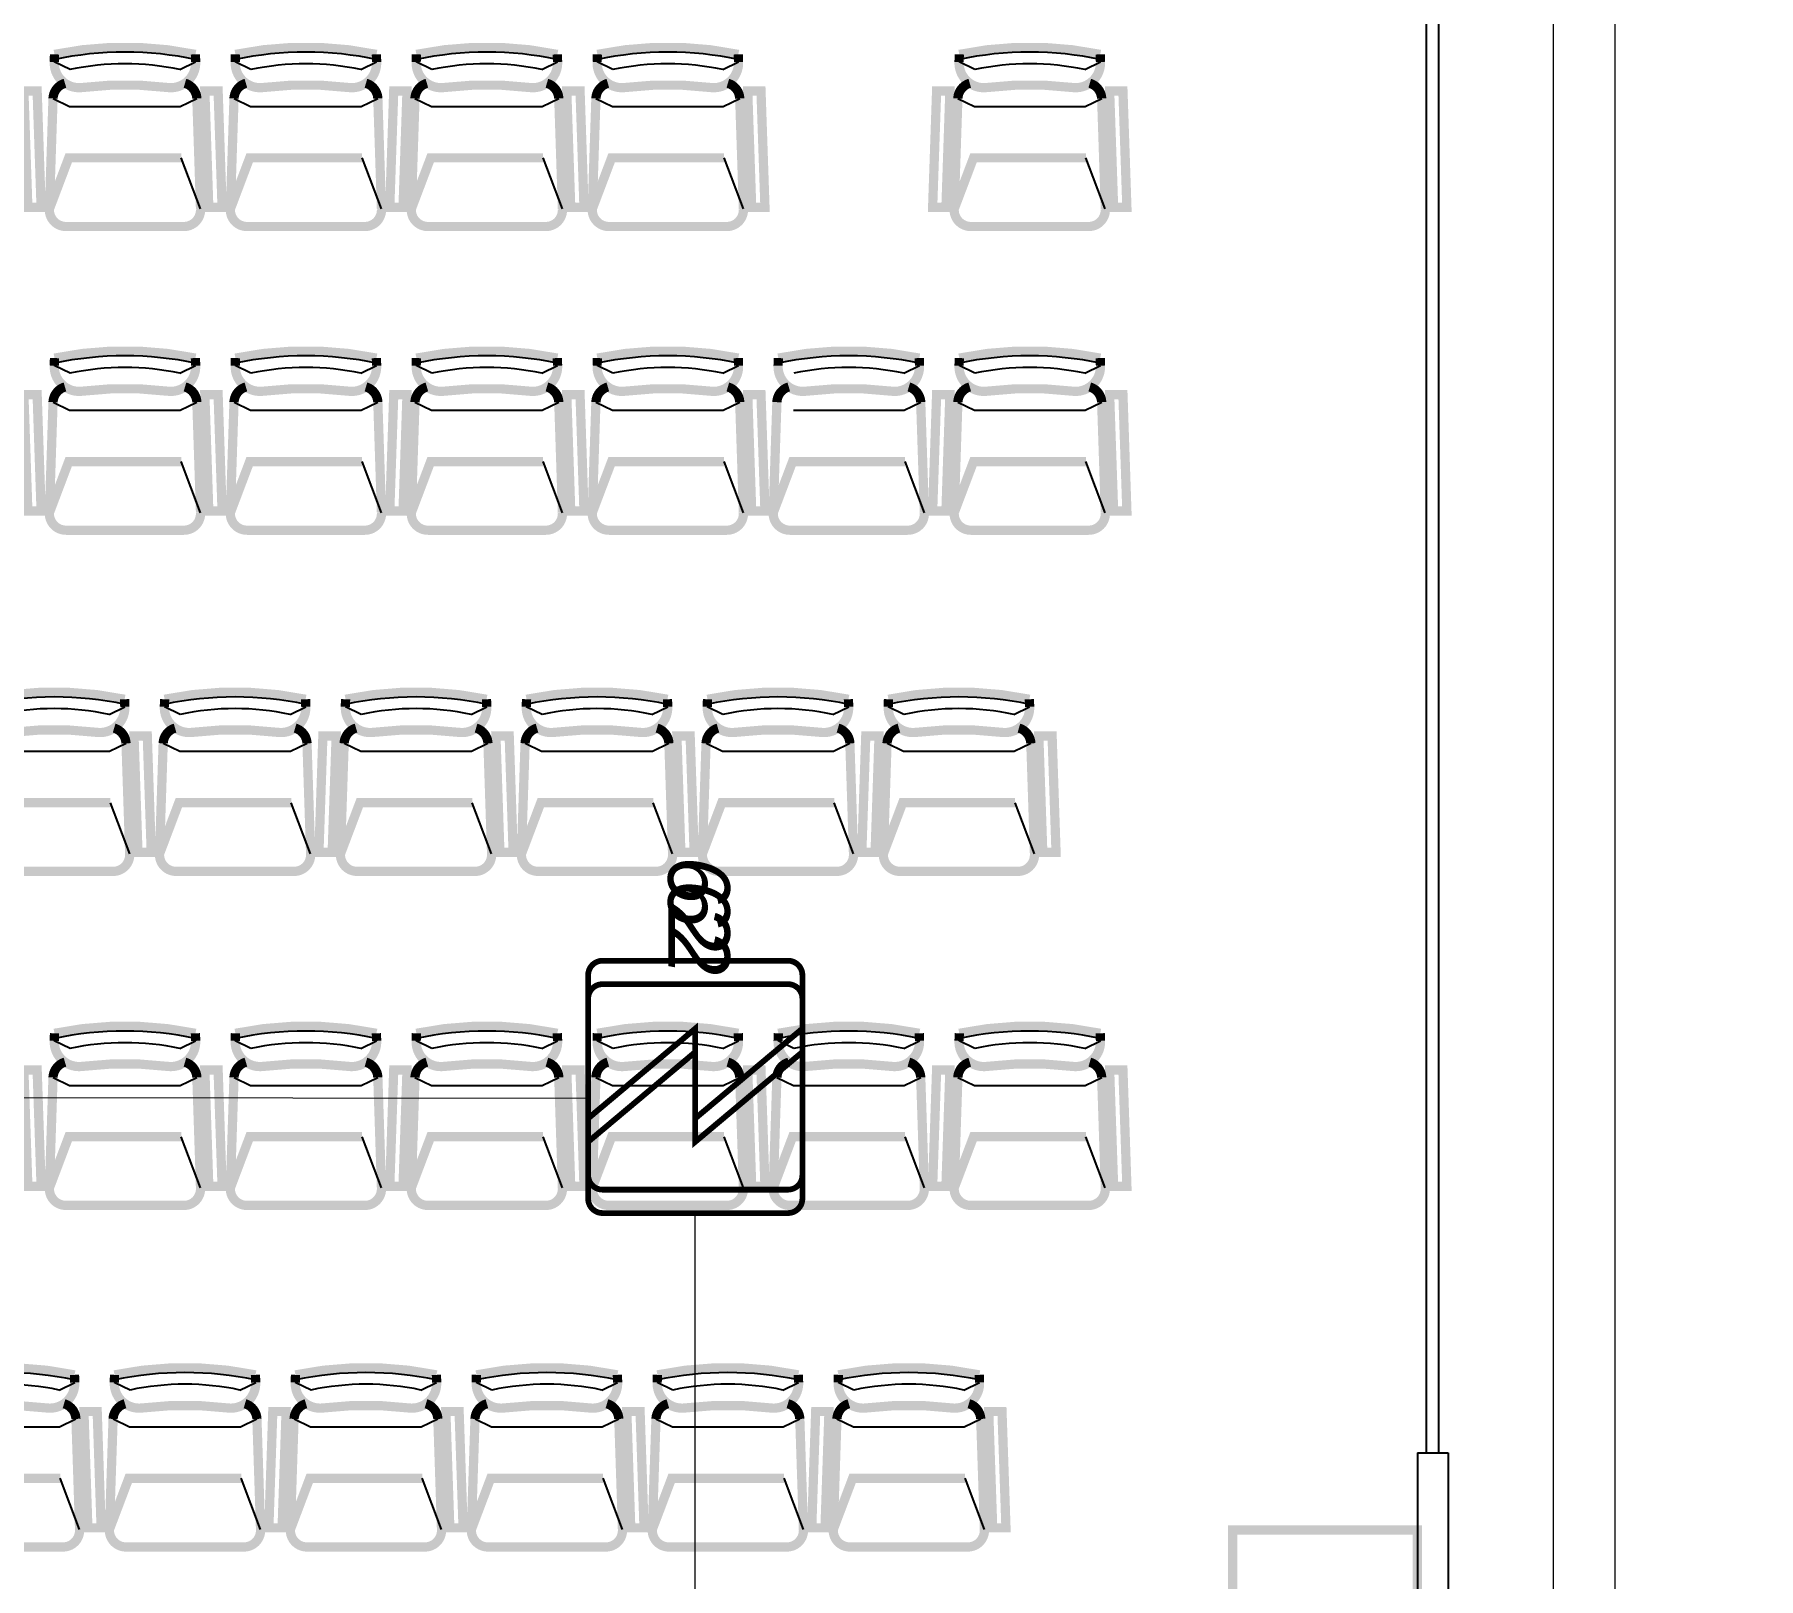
# Model space of a CAD drawing. Header units: metres. Extents: x -331 to 2982, y 362 to 2539.
# Drawn here: x 2826.11 to 2831.71, y 1307.78 to 1312.79 of the extents above; entities that cross this region are included whole.
import ezdxf

# ---------------------------------------------------------------- set-up
doc = ezdxf.new("R2010")
doc.units = ezdxf.units.M
for name, color, linetype in [('DET. FUMAÇA', 1, 'Continuous'), ('Div', 251, 'Continuous'), ('Pis', 251, 'Continuous')]:
    doc.layers.add(name, color=color, linetype=linetype)
doc.styles.get("Standard").update_dxf_attribs({"font": 'arial.ttf', "height": 0.3})

# ---------------------------------------------------------------- blocks, each defined once
blk = doc.blocks.new('Detector de fumaça')
at = {"layer": 'DET. FUMAÇA', "linetype": 'Continuous', "lineweight": 15, "const_width": 0.0187}
blk.add_lwpolyline([(774.5995, 539.8158), (775.2491, 539.8158, -0.414214), (775.2958, 539.769), (775.2958, 539.1669, -0.414214), (775.2491, 539.1202), (774.5995, 539.1202, -0.414214), (774.5527, 539.1669), (774.5527, 539.769, -0.414214)], format="xyb", close=True, dxfattribs=at)
blk.add_lwpolyline([(774.773, 539.8158), (775.0645, 539.468), (774.773, 539.468), (775.0645, 539.1202)], dxfattribs=at)

msp = doc.modelspace()

# ---------------------------------------------------------------- linework, layer by layer
at = {"layer": 'Div', "color": 230, "linetype": 'Continuous', "lineweight": 0}
msp.add_line((2831.0418, 1314.8677), (2831.0418, 1294.4249), dxfattribs=at)
at = {"layer": 'Div', "lineweight": 0, "ltscale": 0.8}
for p, q in [((2830.6311, 1308.1851), (2830.6311, 1314.3851)), ((2830.6711, 1308.1851), (2830.6711, 1314.3851))]:
    msp.add_line(p, q, dxfattribs=at)
at = {"layer": 'Div', "color": 150, "linetype": 'Continuous', "lineweight": 0}
for p, q in [((2827.9086, 1309.3355), (2819.8266, 1309.3441)), ((2828.2564, 1301.1962), (2828.2564, 1308.964))]:
    msp.add_line(p, q, dxfattribs=at)
at = {"layer": 'Div', "color": 230, "linetype": 'Continuous', "lineweight": 0}
msp.add_lwpolyline([(2795.5963, 1368.6345), (2795.5963, 1316.2527, 0.414214), (2796.5963, 1315.2527), (2807.3206, 1315.2527, -0.414214), (2808.3206, 1314.2527), (2808.3206, 1294.4249, 0.443123), (2809.3206, 1293.4249), (2817.5012, 1293.4249, 0.444595), (2818.5002, 1294.4249), (2818.5012, 1314.8677, -0.414214), (2819.7012, 1316.0677), (2830.0418, 1316.0677, -0.414214), (2831.2418, 1314.8677), (2831.2418, 1294.4249, 0.414214), (2832.2418, 1293.4249), (2856.0437, 1293.4249, 0.414214), (2857.0437, 1294.4249), (2857.0437, 1313.5633, 0.414214), (2856.0437, 1314.5633), (2838.915, 1314.5633, -0.414214), (2837.915, 1315.5633), (2837.915, 1388.9544, 0.414214)], format="xyb", dxfattribs=at)
at = {"layer": 'Pis'}
for p, q in [((2830.6311, 1308.1851), (2830.6311, 1314.3851)), ((2830.6711, 1308.1851), (2830.6711, 1314.3851)), ((2826.2262, 1312.6762), (2826.175, 1312.7007)), ((2826.5831, 1312.6762), (2826.6342, 1312.7007)), ((2826.8137, 1312.6762), (2826.7626, 1312.7007)), ((2827.1707, 1312.6762), (2827.2218, 1312.7007)), ((2827.4013, 1312.6762), (2827.3502, 1312.7007)), ((2827.7582, 1312.6762), (2827.8094, 1312.7007)), ((2827.9889, 1312.6762), (2827.9377, 1312.7007)), ((2828.3458, 1312.6762), (2828.3969, 1312.7007)), ((2829.164, 1312.6762), (2829.1129, 1312.7007)), ((2829.521, 1312.6762), (2829.5721, 1312.7007)), ((2826.1711, 1312.5822), (2826.2249, 1312.5564)), ((2826.2249, 1312.5564), (2826.5844, 1312.5564)), ((2826.5844, 1312.5564), (2826.6381, 1312.5822)), ((2826.7587, 1312.5822), (2826.8124, 1312.5564)), ((2826.8124, 1312.5564), (2827.1719, 1312.5564)), ((2827.1719, 1312.5564), (2827.2257, 1312.5822)), ((2827.3463, 1312.5822), (2827.4, 1312.5564)), ((2827.4, 1312.5564), (2827.7595, 1312.5564)), ((2827.7595, 1312.5564), (2827.8133, 1312.5822)), ((2827.9338, 1312.5822), (2827.9876, 1312.5564)), ((2827.9876, 1312.5564), (2828.3471, 1312.5564)), ((2828.3471, 1312.5564), (2828.4008, 1312.5822)), ((2829.109, 1312.5822), (2829.1627, 1312.5564)), ((2829.1627, 1312.5564), (2829.5222, 1312.5564)), ((2829.5222, 1312.5564), (2829.576, 1312.5822)), ((2826.65, 1312.2235), (2826.5872, 1312.3895)), ((2827.2375, 1312.2235), (2827.1747, 1312.3895)), ((2827.8251, 1312.2235), (2827.7623, 1312.3895)), ((2828.4127, 1312.2235), (2828.3499, 1312.3895)), ((2829.5878, 1312.2235), (2829.525, 1312.3895)), ((2826.2262, 1311.6903), (2826.175, 1311.7149)), ((2826.5831, 1311.6903), (2826.6342, 1311.7149)), ((2826.8137, 1311.6903), (2826.7626, 1311.7149)), ((2827.1707, 1311.6903), (2827.2218, 1311.7149)), ((2827.4013, 1311.6903), (2827.3502, 1311.7149)), ((2827.7582, 1311.6903), (2827.8094, 1311.7149)), ((2827.9889, 1311.6903), (2827.9377, 1311.7149)), ((2828.3458, 1311.6903), (2828.3969, 1311.7149)), ((2828.9334, 1311.6903), (2828.9845, 1311.7149)), ((2829.164, 1311.6903), (2829.1129, 1311.7149)), ((2829.521, 1311.6903), (2829.5721, 1311.7149)), ((2826.1711, 1311.5964), (2826.2249, 1311.5705)), ((2826.5844, 1311.5705), (2826.6381, 1311.5964)), ((2826.7587, 1311.5964), (2826.8124, 1311.5705)), ((2827.1719, 1311.5705), (2827.2257, 1311.5964)), ((2827.3463, 1311.5964), (2827.4, 1311.5705)), ((2827.7595, 1311.5705), (2827.8133, 1311.5964)), ((2827.9338, 1311.5964), (2827.9876, 1311.5705)), ((2828.3471, 1311.5705), (2828.4008, 1311.5964)), ((2828.9347, 1311.5705), (2828.9884, 1311.5964)), ((2829.109, 1311.5964), (2829.1627, 1311.5705)), ((2829.5222, 1311.5705), (2829.576, 1311.5964)), ((2826.2249, 1311.5705), (2826.5844, 1311.5705)), ((2826.8124, 1311.5705), (2827.1719, 1311.5705)), ((2827.4, 1311.5705), (2827.7595, 1311.5705)), ((2827.9876, 1311.5705), (2828.3471, 1311.5705)), ((2828.5752, 1311.5705), (2828.9347, 1311.5705)), ((2829.1627, 1311.5705), (2829.5222, 1311.5705)), ((2826.65, 1311.2376), (2826.5872, 1311.4036)), ((2827.2375, 1311.2376), (2827.1747, 1311.4036)), ((2827.8251, 1311.2376), (2827.7623, 1311.4036)), ((2828.4127, 1311.2376), (2828.3499, 1311.4036)), ((2829.0002, 1311.2376), (2828.9375, 1311.4036)), ((2829.5878, 1311.2376), (2829.525, 1311.4036)), ((2826.3531, 1310.5828), (2826.4042, 1310.6074)), ((2826.5837, 1310.5828), (2826.5326, 1310.6074)), ((2826.9407, 1310.5828), (2826.9918, 1310.6074)), ((2827.1713, 1310.5828), (2827.1202, 1310.6074)), ((2827.5282, 1310.5828), (2827.5794, 1310.6074)), ((2827.7589, 1310.5828), (2827.7077, 1310.6074)), ((2828.1158, 1310.5828), (2828.1669, 1310.6074)), ((2828.3464, 1310.5828), (2828.2953, 1310.6074)), ((2828.7034, 1310.5828), (2828.7545, 1310.6074)), ((2828.934, 1310.5828), (2828.8829, 1310.6074)), ((2829.291, 1310.5828), (2829.3421, 1310.6074)), ((2825.9949, 1310.463), (2826.3544, 1310.463)), ((2826.3544, 1310.463), (2826.4081, 1310.4889)), ((2826.5287, 1310.4889), (2826.5824, 1310.463)), ((2826.5824, 1310.463), (2826.9419, 1310.463)), ((2826.9419, 1310.463), (2826.9957, 1310.4889)), ((2827.1163, 1310.4889), (2827.17, 1310.463)), ((2827.17, 1310.463), (2827.5295, 1310.463)), ((2827.5295, 1310.463), (2827.5833, 1310.4889)), ((2827.7038, 1310.4889), (2827.7576, 1310.463)), ((2827.7576, 1310.463), (2828.1171, 1310.463)), ((2828.1171, 1310.463), (2828.1708, 1310.4889)), ((2828.2914, 1310.4889), (2828.3452, 1310.463)), ((2828.3452, 1310.463), (2828.7047, 1310.463)), ((2828.7047, 1310.463), (2828.7584, 1310.4889)), ((2828.879, 1310.4889), (2828.9327, 1310.463)), ((2828.9327, 1310.463), (2829.2922, 1310.463)), ((2829.2922, 1310.463), (2829.346, 1310.4889)), ((2826.42, 1310.1301), (2826.3572, 1310.2961)), ((2827.0075, 1310.1301), (2826.9447, 1310.2961)), ((2827.5951, 1310.1301), (2827.5323, 1310.2961)), ((2828.1827, 1310.1301), (2828.1199, 1310.2961)), ((2828.7702, 1310.1301), (2828.7075, 1310.2961)), ((2829.3578, 1310.1301), (2829.295, 1310.2961)), ((2826.2262, 1309.4984), (2826.175, 1309.523)), ((2826.5831, 1309.4984), (2826.6342, 1309.523)), ((2826.8137, 1309.4984), (2826.7626, 1309.523)), ((2827.1707, 1309.4984), (2827.2218, 1309.523)), ((2827.4013, 1309.4984), (2827.3502, 1309.523)), ((2827.7582, 1309.4984), (2827.8094, 1309.523)), ((2827.9889, 1309.4984), (2827.9377, 1309.523)), ((2828.3458, 1309.4984), (2828.3969, 1309.523)), ((2828.5764, 1309.4984), (2828.5253, 1309.523)), ((2828.9334, 1309.4984), (2828.9845, 1309.523)), ((2829.164, 1309.4984), (2829.1129, 1309.523)), ((2829.521, 1309.4984), (2829.5721, 1309.523)), ((2826.1711, 1309.4044), (2826.2249, 1309.3786)), ((2826.5844, 1309.3786), (2826.6381, 1309.4044)), ((2826.7587, 1309.4044), (2826.8124, 1309.3786)), ((2827.1719, 1309.3786), (2827.2257, 1309.4044)), ((2827.3463, 1309.4044), (2827.4, 1309.3786)), ((2827.7595, 1309.3786), (2827.8133, 1309.4044)), ((2827.9338, 1309.4044), (2827.9876, 1309.3786)), ((2828.3471, 1309.3786), (2828.4008, 1309.4044)), ((2828.5214, 1309.4044), (2828.5752, 1309.3786)), ((2828.9347, 1309.3786), (2828.9884, 1309.4044)), ((2829.109, 1309.4044), (2829.1627, 1309.3786)), ((2829.5222, 1309.3786), (2829.576, 1309.4044)), ((2826.2249, 1309.3786), (2826.5844, 1309.3786)), ((2826.8124, 1309.3786), (2827.1719, 1309.3786)), ((2827.4, 1309.3786), (2827.7595, 1309.3786)), ((2827.9876, 1309.3786), (2828.3471, 1309.3786)), ((2828.5752, 1309.3786), (2828.9347, 1309.3786)), ((2829.1627, 1309.3786), (2829.5222, 1309.3786)), ((2826.65, 1309.0457), (2826.5872, 1309.2117)), ((2827.2375, 1309.0457), (2827.1747, 1309.2117)), ((2827.8251, 1309.0457), (2827.7623, 1309.2117)), ((2828.4127, 1309.0457), (2828.3499, 1309.2117)), ((2829.0002, 1309.0457), (2828.9375, 1309.2117)), ((2829.5878, 1309.0457), (2829.525, 1309.2117)), ((2826.1905, 1308.3896), (2826.2416, 1308.4142)), ((2826.4211, 1308.3896), (2826.37, 1308.4142)), ((2826.778, 1308.3896), (2826.8291, 1308.4142)), ((2827.0087, 1308.3896), (2826.9575, 1308.4142)), ((2827.3656, 1308.3896), (2827.4167, 1308.4142)), ((2827.5962, 1308.3896), (2827.5451, 1308.4142)), ((2827.9532, 1308.3896), (2828.0043, 1308.4142)), ((2828.1838, 1308.3896), (2828.1327, 1308.4142)), ((2828.5407, 1308.3896), (2828.5919, 1308.4142)), ((2828.7714, 1308.3896), (2828.7203, 1308.4142)), ((2829.1283, 1308.3896), (2829.1794, 1308.4142)), ((2826.1917, 1308.2698), (2826.2455, 1308.2957)), ((2826.3661, 1308.2957), (2826.4198, 1308.2698)), ((2826.7793, 1308.2698), (2826.8331, 1308.2957)), ((2826.9536, 1308.2957), (2827.0074, 1308.2698)), ((2827.3669, 1308.2698), (2827.4206, 1308.2957)), ((2827.5412, 1308.2957), (2827.595, 1308.2698)), ((2827.9544, 1308.2698), (2828.0082, 1308.2957)), ((2828.1288, 1308.2957), (2828.1825, 1308.2698)), ((2828.542, 1308.2698), (2828.5958, 1308.2957)), ((2828.7163, 1308.2957), (2828.7701, 1308.2698)), ((2829.1296, 1308.2698), (2829.1833, 1308.2957)), ((2825.8322, 1308.2698), (2826.1917, 1308.2698)), ((2826.4198, 1308.2698), (2826.7793, 1308.2698)), ((2827.0074, 1308.2698), (2827.3669, 1308.2698)), ((2827.595, 1308.2698), (2827.9544, 1308.2698)), ((2828.1825, 1308.2698), (2828.542, 1308.2698)), ((2828.7701, 1308.2698), (2829.1296, 1308.2698)), ((2830.6011, 1308.1851), (2830.6011, 1307.0851)), ((2830.6011, 1308.1851), (2830.7011, 1308.1851)), ((2830.7011, 1308.1851), (2830.7011, 1307.0851)), ((2826.2573, 1307.9369), (2826.1945, 1308.1029)), ((2826.8449, 1307.9369), (2826.7821, 1308.1029)), ((2827.4325, 1307.9369), (2827.3697, 1308.1029)), ((2828.02, 1307.9369), (2827.9572, 1308.1029)), ((2828.6076, 1307.9369), (2828.5448, 1308.1029)), ((2829.1952, 1307.9369), (2829.1324, 1308.1029))]:
    msp.add_line(p, q, dxfattribs=at)
at = {"layer": 'Pis', "const_width": 0.03}
for points in [[(2826.6334, 1312.7254), (2826.6342, 1312.7007, -0.46106), (2826.5434, 1312.6178, 0.062207), (2826.2659, 1312.6178, -0.46106), (2826.175, 1312.7007), (2826.1759, 1312.7254, -0.102212)], [(2827.221, 1312.7254), (2827.2218, 1312.7007, -0.46106), (2827.1309, 1312.6178, 0.062207), (2826.8534, 1312.6178, -0.46106), (2826.7626, 1312.7007), (2826.7634, 1312.7254, -0.102212)], [(2827.8085, 1312.7254), (2827.8094, 1312.7007, -0.46106), (2827.7185, 1312.6178, 0.062207), (2827.441, 1312.6178, -0.46106), (2827.3502, 1312.7007), (2827.351, 1312.7254, -0.102212)], [(2828.3961, 1312.7254), (2828.3969, 1312.7007, -0.46106), (2828.3061, 1312.6178, 0.062207), (2828.0286, 1312.6178, -0.46106), (2827.9377, 1312.7007), (2827.9386, 1312.7254, -0.102212)], [(2829.5712, 1312.7254), (2829.5721, 1312.7007, -0.46106), (2829.4812, 1312.6178, 0.062207), (2829.2037, 1312.6178, -0.46106), (2829.1129, 1312.7007), (2829.1137, 1312.7254, -0.102212)], [(2826.6334, 1311.7395), (2826.6342, 1311.7149, -0.46106), (2826.5434, 1311.632, 0.062207), (2826.2659, 1311.632, -0.46106), (2826.175, 1311.7149), (2826.1759, 1311.7395, -0.102212)], [(2827.221, 1311.7395), (2827.2218, 1311.7149, -0.46106), (2827.1309, 1311.632, 0.062207), (2826.8534, 1311.632, -0.46106), (2826.7626, 1311.7149), (2826.7634, 1311.7395, -0.102212)], [(2827.8085, 1311.7395), (2827.8094, 1311.7149, -0.46106), (2827.7185, 1311.632, 0.062207), (2827.441, 1311.632, -0.46106), (2827.3502, 1311.7149), (2827.351, 1311.7395, -0.102212)], [(2828.3961, 1311.7395), (2828.3969, 1311.7149, -0.46106), (2828.3061, 1311.632, 0.062207), (2828.0286, 1311.632, -0.46106), (2827.9377, 1311.7149), (2827.9386, 1311.7395, -0.102212)], [(2828.9837, 1311.7395), (2828.9845, 1311.7149, -0.46106), (2828.8937, 1311.632, 0.062207), (2828.6162, 1311.632, -0.46106), (2828.5253, 1311.7149), (2828.5261, 1311.7395, -0.102212)], [(2829.5712, 1311.7395), (2829.5721, 1311.7149, -0.46106), (2829.4812, 1311.632, 0.062207), (2829.2037, 1311.632, -0.46106), (2829.1129, 1311.7149), (2829.1137, 1311.7395, -0.102212)], [(2826.4034, 1310.632), (2826.4042, 1310.6074, -0.46106), (2826.3134, 1310.5245, 0.062207), (2826.0359, 1310.5245, -0.46106), (2825.945, 1310.6074), (2825.9459, 1310.632, -0.102212)], [(2826.991, 1310.632), (2826.9918, 1310.6074, -0.46106), (2826.9009, 1310.5245, 0.062207), (2826.6234, 1310.5245, -0.46106), (2826.5326, 1310.6074), (2826.5334, 1310.632, -0.102212)], [(2827.5785, 1310.632), (2827.5794, 1310.6074, -0.46106), (2827.4885, 1310.5245, 0.062207), (2827.211, 1310.5245, -0.46106), (2827.1202, 1310.6074), (2827.121, 1310.632, -0.102212)], [(2828.1661, 1310.632), (2828.1669, 1310.6074, -0.46106), (2828.0761, 1310.5245, 0.062207), (2827.7986, 1310.5245, -0.46106), (2827.7077, 1310.6074), (2827.7086, 1310.632, -0.102212)], [(2828.7537, 1310.632), (2828.7545, 1310.6074, -0.46106), (2828.6637, 1310.5245, 0.062207), (2828.3862, 1310.5245, -0.46106), (2828.2953, 1310.6074), (2828.2961, 1310.632, -0.102212)], [(2829.3412, 1310.632), (2829.3421, 1310.6074, -0.46106), (2829.2512, 1310.5245, 0.062207), (2828.9737, 1310.5245, -0.46106), (2828.8829, 1310.6074), (2828.8837, 1310.632, -0.102212)], [(2826.6334, 1309.5476), (2826.6342, 1309.523, -0.46106), (2826.5434, 1309.4401, 0.062207), (2826.2659, 1309.4401, -0.46106), (2826.175, 1309.523), (2826.1759, 1309.5476, -0.102212)], [(2827.221, 1309.5476), (2827.2218, 1309.523, -0.46106), (2827.1309, 1309.4401, 0.062207), (2826.8534, 1309.4401, -0.46106), (2826.7626, 1309.523), (2826.7634, 1309.5476, -0.102212)], [(2827.8085, 1309.5476), (2827.8094, 1309.523, -0.46106), (2827.7185, 1309.4401, 0.062207), (2827.441, 1309.4401, -0.46106), (2827.3502, 1309.523), (2827.351, 1309.5476, -0.102212)], [(2828.3961, 1309.5476), (2828.3969, 1309.523, -0.46106), (2828.3061, 1309.4401, 0.062207), (2828.0286, 1309.4401, -0.46106), (2827.9377, 1309.523), (2827.9386, 1309.5476, -0.102212)], [(2828.9837, 1309.5476), (2828.9845, 1309.523, -0.46106), (2828.8937, 1309.4401, 0.062207), (2828.6162, 1309.4401, -0.46106), (2828.5253, 1309.523), (2828.5261, 1309.5476, -0.102212)], [(2829.5712, 1309.5476), (2829.5721, 1309.523, -0.46106), (2829.4812, 1309.4401, 0.062207), (2829.2037, 1309.4401, -0.46106), (2829.1129, 1309.523), (2829.1137, 1309.5476, -0.102212)], [(2826.2408, 1308.4388), (2826.2416, 1308.4142, -0.46106), (2826.1507, 1308.3313, 0.062207), (2825.8732, 1308.3313, -0.46106), (2825.7824, 1308.4142), (2825.7832, 1308.4388, -0.102212)], [(2826.8283, 1308.4388), (2826.8291, 1308.4142, -0.46106), (2826.7383, 1308.3313, 0.062207), (2826.4608, 1308.3313, -0.46106), (2826.37, 1308.4142), (2826.3708, 1308.4388, -0.102212)], [(2827.4159, 1308.4388), (2827.4167, 1308.4142, -0.46106), (2827.3259, 1308.3313, 0.062207), (2827.0484, 1308.3313, -0.46106), (2826.9575, 1308.4142), (2826.9584, 1308.4388, -0.102212)], [(2828.0035, 1308.4388), (2828.0043, 1308.4142, -0.46106), (2827.9134, 1308.3313, 0.062207), (2827.6359, 1308.3313, -0.46106), (2827.5451, 1308.4142), (2827.5459, 1308.4388, -0.102212)], [(2828.591, 1308.4388), (2828.5919, 1308.4142, -0.46106), (2828.501, 1308.3313, 0.062207), (2828.2235, 1308.3313, -0.46106), (2828.1327, 1308.4142), (2828.1335, 1308.4388, -0.102212)], [(2829.1786, 1308.4388), (2829.1794, 1308.4142, -0.46106), (2829.0886, 1308.3313, 0.062207), (2828.8111, 1308.3313, -0.46106), (2828.7203, 1308.4142), (2828.7211, 1308.4388, -0.102212)]]:
    msp.add_lwpolyline(points, format="xyb", close=True, dxfattribs=at)
for points in [[(2826.2098, 1312.6316, 0.320836), (2826.1711, 1312.5822), (2826.1593, 1312.2235, 0.430564), (2826.2131, 1312.1666), (2826.5961, 1312.1666, 0.430564), (2826.65, 1312.2235), (2826.6381, 1312.5822, 0.320836), (2826.5995, 1312.6316)], [(2826.7973, 1312.6316, 0.320836), (2826.7587, 1312.5822), (2826.7469, 1312.2235, 0.430564), (2826.8007, 1312.1666), (2827.1837, 1312.1666, 0.430564), (2827.2375, 1312.2235), (2827.2257, 1312.5822, 0.320836), (2827.1871, 1312.6316)], [(2827.3849, 1312.6316, 0.320836), (2827.3463, 1312.5822), (2827.3344, 1312.2235, 0.430564), (2827.3882, 1312.1666), (2827.7713, 1312.1666, 0.430564), (2827.8251, 1312.2235), (2827.8133, 1312.5822, 0.320836), (2827.7746, 1312.6316)], [(2827.9725, 1312.6316, 0.320836), (2827.9338, 1312.5822), (2827.922, 1312.2235, 0.430564), (2827.9758, 1312.1666), (2828.3589, 1312.1666, 0.430564), (2828.4127, 1312.2235), (2828.4008, 1312.5822, 0.320836), (2828.3622, 1312.6316)], [(2829.1476, 1312.6316, 0.320836), (2829.109, 1312.5822), (2829.0971, 1312.2235, 0.430564), (2829.151, 1312.1666), (2829.534, 1312.1666, 0.430564), (2829.5878, 1312.2235), (2829.576, 1312.5822, 0.320836), (2829.5373, 1312.6316)], [(2826.2098, 1311.6458, 0.320836), (2826.1711, 1311.5964), (2826.1593, 1311.2376, 0.430564), (2826.2131, 1311.1807), (2826.5961, 1311.1807, 0.430564), (2826.65, 1311.2376), (2826.6381, 1311.5964, 0.320836), (2826.5995, 1311.6458)], [(2826.7973, 1311.6458, 0.320836), (2826.7587, 1311.5964), (2826.7469, 1311.2376, 0.430564), (2826.8007, 1311.1807), (2827.1837, 1311.1807, 0.430564), (2827.2375, 1311.2376), (2827.2257, 1311.5964, 0.320836), (2827.1871, 1311.6458)], [(2827.3849, 1311.6458, 0.320836), (2827.3463, 1311.5964), (2827.3344, 1311.2376, 0.430564), (2827.3882, 1311.1807), (2827.7713, 1311.1807, 0.430564), (2827.8251, 1311.2376), (2827.8133, 1311.5964, 0.320836), (2827.7746, 1311.6458)], [(2827.9725, 1311.6458, 0.320836), (2827.9338, 1311.5964), (2827.922, 1311.2376, 0.430564), (2827.9758, 1311.1807), (2828.3589, 1311.1807, 0.430564), (2828.4127, 1311.2376), (2828.4008, 1311.5964, 0.320836), (2828.3622, 1311.6458)], [(2828.56, 1311.6458, 0.320836), (2828.5214, 1311.5964), (2828.5096, 1311.2376, 0.430564), (2828.5634, 1311.1807), (2828.9464, 1311.1807, 0.430564), (2829.0002, 1311.2376), (2828.9884, 1311.5964, 0.320836), (2828.9498, 1311.6458)], [(2829.1476, 1311.6458, 0.320836), (2829.109, 1311.5964), (2829.0971, 1311.2376, 0.430564), (2829.151, 1311.1807), (2829.534, 1311.1807, 0.430564), (2829.5878, 1311.2376), (2829.576, 1311.5964, 0.320836), (2829.5373, 1311.6458)], [(2825.9798, 1310.5383, 0.320836), (2825.9411, 1310.4889), (2825.9293, 1310.1301, 0.430564), (2825.9831, 1310.0732), (2826.3661, 1310.0732, 0.430564), (2826.42, 1310.1301), (2826.4081, 1310.4889, 0.320836), (2826.3695, 1310.5383)], [(2826.5673, 1310.5383, 0.320836), (2826.5287, 1310.4889), (2826.5169, 1310.1301, 0.430564), (2826.5707, 1310.0732), (2826.9537, 1310.0732, 0.430564), (2827.0075, 1310.1301), (2826.9957, 1310.4889, 0.320836), (2826.9571, 1310.5383)], [(2827.1549, 1310.5383, 0.320836), (2827.1163, 1310.4889), (2827.1044, 1310.1301, 0.430564), (2827.1582, 1310.0732), (2827.5413, 1310.0732, 0.430564), (2827.5951, 1310.1301), (2827.5833, 1310.4889, 0.320836), (2827.5446, 1310.5383)], [(2827.7425, 1310.5383, 0.320836), (2827.7038, 1310.4889), (2827.692, 1310.1301, 0.430564), (2827.7458, 1310.0732), (2828.1289, 1310.0732, 0.430564), (2828.1827, 1310.1301), (2828.1708, 1310.4889, 0.320836), (2828.1322, 1310.5383)], [(2828.33, 1310.5383, 0.320836), (2828.2914, 1310.4889), (2828.2796, 1310.1301, 0.430564), (2828.3334, 1310.0732), (2828.7164, 1310.0732, 0.430564), (2828.7702, 1310.1301), (2828.7584, 1310.4889, 0.320836), (2828.7198, 1310.5383)], [(2828.9176, 1310.5383, 0.320836), (2828.879, 1310.4889), (2828.8671, 1310.1301, 0.430564), (2828.921, 1310.0732), (2829.304, 1310.0732, 0.430564), (2829.3578, 1310.1301), (2829.346, 1310.4889, 0.320836), (2829.3073, 1310.5383)], [(2826.2098, 1309.4538, 0.320836), (2826.1711, 1309.4044), (2826.1593, 1309.0457, 0.430564), (2826.2131, 1308.9888), (2826.5961, 1308.9888, 0.430564), (2826.65, 1309.0457), (2826.6381, 1309.4044, 0.320836), (2826.5995, 1309.4538)], [(2826.7973, 1309.4538, 0.320836), (2826.7587, 1309.4044), (2826.7469, 1309.0457, 0.430564), (2826.8007, 1308.9888), (2827.1837, 1308.9888, 0.430564), (2827.2375, 1309.0457), (2827.2257, 1309.4044, 0.320836), (2827.1871, 1309.4538)], [(2827.3849, 1309.4538, 0.320836), (2827.3463, 1309.4044), (2827.3344, 1309.0457, 0.430564), (2827.3882, 1308.9888), (2827.7713, 1308.9888, 0.430564), (2827.8251, 1309.0457), (2827.8133, 1309.4044, 0.320836), (2827.7746, 1309.4538)], [(2827.9725, 1309.4538, 0.320836), (2827.9338, 1309.4044), (2827.922, 1309.0457, 0.430564), (2827.9758, 1308.9888), (2828.3589, 1308.9888, 0.430564), (2828.4127, 1309.0457), (2828.4008, 1309.4044, 0.320836), (2828.3622, 1309.4538)], [(2828.56, 1309.4538, 0.320836), (2828.5214, 1309.4044), (2828.5096, 1309.0457, 0.430564), (2828.5634, 1308.9888), (2828.9464, 1308.9888, 0.430564), (2829.0002, 1309.0457), (2828.9884, 1309.4044, 0.320836), (2828.9498, 1309.4538)], [(2829.1476, 1309.4538, 0.320836), (2829.109, 1309.4044), (2829.0971, 1309.0457, 0.430564), (2829.151, 1308.9888), (2829.534, 1308.9888, 0.430564), (2829.5878, 1309.0457), (2829.576, 1309.4044, 0.320836), (2829.5373, 1309.4538)], [(2825.8171, 1308.3451, 0.320836), (2825.7785, 1308.2957), (2825.7666, 1307.9369, 0.430564), (2825.8205, 1307.88), (2826.2035, 1307.88, 0.430564), (2826.2573, 1307.9369), (2826.2455, 1308.2957, 0.320836), (2826.2068, 1308.3451)], [(2826.4047, 1308.3451, 0.320836), (2826.3661, 1308.2957), (2826.3542, 1307.9369, 0.430564), (2826.408, 1307.88), (2826.7911, 1307.88, 0.430564), (2826.8449, 1307.9369), (2826.8331, 1308.2957, 0.320836), (2826.7944, 1308.3451)], [(2826.9923, 1308.3451, 0.320836), (2826.9536, 1308.2957), (2826.9418, 1307.9369, 0.430564), (2826.9956, 1307.88), (2827.3786, 1307.88, 0.430564), (2827.4325, 1307.9369), (2827.4206, 1308.2957, 0.320836), (2827.382, 1308.3451)], [(2827.5798, 1308.3451, 0.320836), (2827.5412, 1308.2957), (2827.5294, 1307.9369, 0.430564), (2827.5832, 1307.88), (2827.9662, 1307.88, 0.430564), (2828.02, 1307.9369), (2828.0082, 1308.2957, 0.320836), (2827.9696, 1308.3451)], [(2828.1674, 1308.3451, 0.320836), (2828.1288, 1308.2957), (2828.1169, 1307.9369, 0.430564), (2828.1707, 1307.88), (2828.5538, 1307.88, 0.430564), (2828.6076, 1307.9369), (2828.5958, 1308.2957, 0.320836), (2828.5571, 1308.3451)], [(2828.755, 1308.3451, 0.320836), (2828.7163, 1308.2957), (2828.7045, 1307.9369, 0.430564), (2828.7583, 1307.88), (2829.1414, 1307.88, 0.430564), (2829.1952, 1307.9369), (2829.1833, 1308.2957, 0.320836), (2829.1447, 1308.3451)]]:
    msp.add_lwpolyline(points, format="xyb", dxfattribs=at)
for points in [[(2826.1324, 1312.2286), (2826.1195, 1312.6063), (2826.0764, 1312.6063), (2826.0893, 1312.2286)], [(2826.72, 1312.2286), (2826.7071, 1312.6063), (2826.664, 1312.6063), (2826.6768, 1312.2286)], [(2827.2644, 1312.2286), (2827.2773, 1312.6063), (2827.3204, 1312.6063), (2827.3075, 1312.2286)], [(2827.2644, 1312.2286), (2827.2773, 1312.6063), (2827.3204, 1312.6063), (2827.3075, 1312.2286)], [(2827.8951, 1312.2286), (2827.8823, 1312.6063), (2827.8391, 1312.6063), (2827.852, 1312.2286)], [(2828.4827, 1312.2286), (2828.4698, 1312.6063), (2828.4267, 1312.6063), (2828.4396, 1312.2286)], [(2829.0271, 1312.2286), (2829.04, 1312.6063), (2829.0831, 1312.6063), (2829.0703, 1312.2286)], [(2829.0271, 1312.2286), (2829.04, 1312.6063), (2829.0831, 1312.6063), (2829.0703, 1312.2286)], [(2829.6578, 1312.2286), (2829.645, 1312.6063), (2829.6018, 1312.6063), (2829.6147, 1312.2286)], [(2826.1324, 1311.2428), (2826.1195, 1311.6204), (2826.0764, 1311.6204), (2826.0893, 1311.2428)], [(2826.72, 1311.2428), (2826.7071, 1311.6204), (2826.664, 1311.6204), (2826.6768, 1311.2428)], [(2827.2644, 1311.2428), (2827.2773, 1311.6204), (2827.3204, 1311.6204), (2827.3075, 1311.2428)], [(2827.2644, 1311.2428), (2827.2773, 1311.6204), (2827.3204, 1311.6204), (2827.3075, 1311.2428)], [(2827.8951, 1311.2428), (2827.8823, 1311.6204), (2827.8391, 1311.6204), (2827.852, 1311.2428)], [(2828.4827, 1311.2428), (2828.4698, 1311.6204), (2828.4267, 1311.6204), (2828.4396, 1311.2428)], [(2829.0271, 1311.2428), (2829.04, 1311.6204), (2829.0831, 1311.6204), (2829.0703, 1311.2428)], [(2829.0271, 1311.2428), (2829.04, 1311.6204), (2829.0831, 1311.6204), (2829.0703, 1311.2428)], [(2829.6578, 1311.2428), (2829.645, 1311.6204), (2829.6018, 1311.6204), (2829.6147, 1311.2428)], [(2826.49, 1310.1353), (2826.4771, 1310.513), (2826.434, 1310.513), (2826.4468, 1310.1353)], [(2827.0344, 1310.1353), (2827.0473, 1310.513), (2827.0904, 1310.513), (2827.0775, 1310.1353)], [(2827.0344, 1310.1353), (2827.0473, 1310.513), (2827.0904, 1310.513), (2827.0775, 1310.1353)], [(2827.6651, 1310.1353), (2827.6523, 1310.513), (2827.6091, 1310.513), (2827.622, 1310.1353)], [(2828.2527, 1310.1353), (2828.2398, 1310.513), (2828.1967, 1310.513), (2828.2096, 1310.1353)], [(2828.7971, 1310.1353), (2828.81, 1310.513), (2828.8531, 1310.513), (2828.8403, 1310.1353)], [(2828.7971, 1310.1353), (2828.81, 1310.513), (2828.8531, 1310.513), (2828.8403, 1310.1353)], [(2829.4278, 1310.1353), (2829.415, 1310.513), (2829.3718, 1310.513), (2829.3847, 1310.1353)], [(2826.1324, 1309.0509), (2826.1195, 1309.4285), (2826.0764, 1309.4285), (2826.0893, 1309.0509)], [(2826.72, 1309.0509), (2826.7071, 1309.4285), (2826.664, 1309.4285), (2826.6768, 1309.0509)], [(2827.2644, 1309.0509), (2827.2773, 1309.4285), (2827.3204, 1309.4285), (2827.3075, 1309.0509)], [(2827.2644, 1309.0509), (2827.2773, 1309.4285), (2827.3204, 1309.4285), (2827.3075, 1309.0509)], [(2827.8951, 1309.0509), (2827.8823, 1309.4285), (2827.8391, 1309.4285), (2827.852, 1309.0509)], [(2828.4827, 1309.0509), (2828.4698, 1309.4285), (2828.4267, 1309.4285), (2828.4396, 1309.0509)], [(2829.0271, 1309.0509), (2829.04, 1309.4285), (2829.0831, 1309.4285), (2829.0703, 1309.0509)], [(2829.0271, 1309.0509), (2829.04, 1309.4285), (2829.0831, 1309.4285), (2829.0703, 1309.0509)], [(2829.6578, 1309.0509), (2829.645, 1309.4285), (2829.6018, 1309.4285), (2829.6147, 1309.0509)], [(2826.3273, 1307.9421), (2826.3145, 1308.3198), (2826.2714, 1308.3198), (2826.2842, 1307.9421)], [(2826.8718, 1307.9421), (2826.8846, 1308.3198), (2826.9278, 1308.3198), (2826.9149, 1307.9421)], [(2826.8718, 1307.9421), (2826.8846, 1308.3198), (2826.9278, 1308.3198), (2826.9149, 1307.9421)], [(2827.5025, 1307.9421), (2827.4896, 1308.3198), (2827.4465, 1308.3198), (2827.4594, 1307.9421)], [(2828.09, 1307.9421), (2828.0772, 1308.3198), (2828.0341, 1308.3198), (2828.0469, 1307.9421)], [(2828.6345, 1307.9421), (2828.6474, 1308.3198), (2828.6905, 1308.3198), (2828.6776, 1307.9421)], [(2828.6345, 1307.9421), (2828.6474, 1308.3198), (2828.6905, 1308.3198), (2828.6776, 1307.9421)], [(2829.2652, 1307.9421), (2829.2523, 1308.3198), (2829.2092, 1308.3198), (2829.2221, 1307.9421)], [(2830.6011, 1307.3351), (2830.6011, 1307.9351), (2830.0011, 1307.9351), (2830.0011, 1307.3351)]]:
    msp.add_lwpolyline(points, close=True, dxfattribs=at)
for points in [[(2826.1593, 1312.2235), (2826.2221, 1312.3895), (2826.5872, 1312.3895)], [(2826.7469, 1312.2235), (2826.8096, 1312.3895), (2827.1747, 1312.3895)], [(2827.3344, 1312.2235), (2827.3972, 1312.3895), (2827.7623, 1312.3895)], [(2827.922, 1312.2235), (2827.9848, 1312.3895), (2828.3499, 1312.3895)], [(2829.0971, 1312.2235), (2829.1599, 1312.3895), (2829.525, 1312.3895)], [(2826.1593, 1311.2376), (2826.2221, 1311.4036), (2826.5872, 1311.4036)], [(2826.7469, 1311.2376), (2826.8096, 1311.4036), (2827.1747, 1311.4036)], [(2827.3344, 1311.2376), (2827.3972, 1311.4036), (2827.7623, 1311.4036)], [(2827.922, 1311.2376), (2827.9848, 1311.4036), (2828.3499, 1311.4036)], [(2828.5096, 1311.2376), (2828.5724, 1311.4036), (2828.9375, 1311.4036)], [(2829.0971, 1311.2376), (2829.1599, 1311.4036), (2829.525, 1311.4036)], [(2825.9293, 1310.1301), (2825.9921, 1310.2961), (2826.3572, 1310.2961)], [(2826.5169, 1310.1301), (2826.5796, 1310.2961), (2826.9447, 1310.2961)], [(2827.1044, 1310.1301), (2827.1672, 1310.2961), (2827.5323, 1310.2961)], [(2827.692, 1310.1301), (2827.7548, 1310.2961), (2828.1199, 1310.2961)], [(2828.2796, 1310.1301), (2828.3424, 1310.2961), (2828.7075, 1310.2961)], [(2828.8671, 1310.1301), (2828.9299, 1310.2961), (2829.295, 1310.2961)], [(2826.1593, 1309.0457), (2826.2221, 1309.2117), (2826.5872, 1309.2117)], [(2826.7469, 1309.0457), (2826.8096, 1309.2117), (2827.1747, 1309.2117)], [(2827.3344, 1309.0457), (2827.3972, 1309.2117), (2827.7623, 1309.2117)], [(2827.922, 1309.0457), (2827.9848, 1309.2117), (2828.3499, 1309.2117)], [(2828.5096, 1309.0457), (2828.5724, 1309.2117), (2828.9375, 1309.2117)], [(2829.0971, 1309.0457), (2829.1599, 1309.2117), (2829.525, 1309.2117)], [(2825.7666, 1307.9369), (2825.8294, 1308.1029), (2826.1945, 1308.1029)], [(2826.3542, 1307.9369), (2826.417, 1308.1029), (2826.7821, 1308.1029)], [(2826.9418, 1307.9369), (2827.0046, 1308.1029), (2827.3697, 1308.1029)], [(2827.5294, 1307.9369), (2827.5921, 1308.1029), (2827.9572, 1308.1029)], [(2828.1169, 1307.9369), (2828.1797, 1308.1029), (2828.5448, 1308.1029)], [(2828.7045, 1307.9369), (2828.7673, 1308.1029), (2829.1324, 1308.1029)]]:
    msp.add_lwpolyline(points, dxfattribs=at)
at = {"layer": 'Pis'}
for centre, radius, start, end in [((2826.4047, 1311.6217), 1.1109, 78.0887, 101.9159), ((2826.9922, 1311.6217), 1.1109, 78.0887, 101.9159), ((2827.5798, 1311.6217), 1.1109, 78.0887, 101.9159), ((2828.1674, 1311.6217), 1.1109, 78.0887, 101.9159), ((2829.3425, 1311.6217), 1.1109, 78.0887, 101.9159), ((2826.4046, 1311.8335), 0.8614, 78.0414, 101.9586), ((2826.9922, 1311.8335), 0.8614, 78.0414, 101.9586), ((2827.5798, 1311.8335), 0.8614, 78.0414, 101.9586), ((2828.1673, 1311.8335), 0.8614, 78.0414, 101.9586), ((2829.3425, 1311.8335), 0.8614, 78.0414, 101.9586), ((2826.4047, 1310.6359), 1.1109, 78.0887, 101.9159), ((2826.9922, 1310.6359), 1.1109, 78.0887, 101.9159), ((2827.5798, 1310.6359), 1.1109, 78.0887, 101.9159), ((2828.1674, 1310.6359), 1.1109, 78.0887, 101.9159), ((2828.7549, 1310.6359), 1.1109, 78.0887, 101.9159), ((2829.3425, 1310.6359), 1.1109, 78.0887, 101.9159), ((2826.4046, 1310.8476), 0.8614, 78.0414, 101.9586), ((2826.9922, 1310.8476), 0.8614, 78.0414, 101.9586), ((2827.5798, 1310.8476), 0.8614, 78.0414, 101.9586), ((2828.1673, 1310.8476), 0.8614, 78.0414, 101.9586), ((2828.7549, 1310.8476), 0.8614, 78.0414, 101.9586), ((2829.3425, 1310.8476), 0.8614, 78.0414, 101.9586), ((2826.1747, 1309.5284), 1.1109, 78.0887, 101.9159), ((2826.7622, 1309.5284), 1.1109, 78.0887, 101.9159), ((2827.3498, 1309.5284), 1.1109, 78.0887, 101.9159), ((2827.9374, 1309.5284), 1.1109, 78.0887, 101.9159), ((2828.5249, 1309.5284), 1.1109, 78.0887, 101.9159), ((2829.1125, 1309.5284), 1.1109, 78.0887, 101.9159), ((2826.1746, 1309.7402), 0.8614, 78.0414, 101.9586), ((2826.7622, 1309.7402), 0.8614, 78.0414, 101.9586), ((2827.3498, 1309.7402), 0.8614, 78.0414, 101.9586), ((2827.9373, 1309.7402), 0.8614, 78.0414, 101.9586), ((2828.5249, 1309.7402), 0.8614, 78.0414, 101.9586), ((2829.1125, 1309.7402), 0.8614, 78.0414, 101.9586), ((2826.4047, 1308.4439), 1.1109, 78.0887, 101.9159), ((2826.4046, 1308.6557), 0.8614, 78.0414, 101.9586), ((2826.9922, 1308.4439), 1.1109, 78.0887, 101.9159), ((2826.9922, 1308.6557), 0.8614, 78.0414, 101.9586), ((2827.5798, 1308.4439), 1.1109, 78.0887, 101.9159), ((2827.5798, 1308.6557), 0.8614, 78.0414, 101.9586), ((2828.1674, 1308.4439), 1.1109, 78.0887, 101.9159), ((2828.1673, 1308.6557), 0.8614, 78.0414, 101.9586), ((2828.7549, 1308.4439), 1.1109, 78.0887, 101.9159), ((2828.7549, 1308.6557), 0.8614, 78.0414, 101.9586), ((2829.3425, 1308.4439), 1.1109, 78.0887, 101.9159), ((2829.3425, 1308.6557), 0.8614, 78.0414, 101.9586), ((2826.012, 1307.3352), 1.1109, 78.0887, 101.9159), ((2826.5996, 1307.3352), 1.1109, 78.0887, 101.9159), ((2827.1872, 1307.3352), 1.1109, 78.0887, 101.9159), ((2827.7747, 1307.3352), 1.1109, 78.0887, 101.9159), ((2828.3623, 1307.3352), 1.1109, 78.0887, 101.9159), ((2828.9499, 1307.3352), 1.1109, 78.0887, 101.9159), ((2826.012, 1307.5469), 0.8614, 78.0414, 101.9586), ((2826.5996, 1307.5469), 0.8614, 78.0414, 101.9586), ((2827.1871, 1307.5469), 0.8614, 78.0414, 101.9586), ((2827.7747, 1307.5469), 0.8614, 78.0414, 101.9586), ((2828.3623, 1307.5469), 0.8614, 78.0414, 101.9586), ((2828.9498, 1307.5469), 0.8614, 78.0414, 101.9586)]:
    msp.add_arc(centre, radius, start, end, dxfattribs=at)

# ---------------------------------------------------------------- block references
at = {"layer": 'DET. FUMAÇA', "linetype": 'Continuous', "lineweight": 0, "rotation": 270}
for p in [(2288.7884, 2084.3358), (2288.7884, 2084.2598)]:
    msp.add_blockref('Detector de fumaça', p, dxfattribs=at)

# ---------------------------------------------------------------- texts
at = {"layer": 'Div', "color": 3, "linetype": 'Continuous', "lineweight": 0, "char_height": 0.2, "attachment_point": 1, "rotation": 270}
for insert in [(2828.3684, 1310.1227), (2828.3684, 1310.0467)]:
    msp.add_mtext_dynamic_manual_height_columns('{\\fArial|b0|i1|c0|p34;62}', width=13.318804, gutter_width=2.5, heights=[0], dxfattribs=dict(at, insert=insert))

doc.saveas('drawing.dxf')
